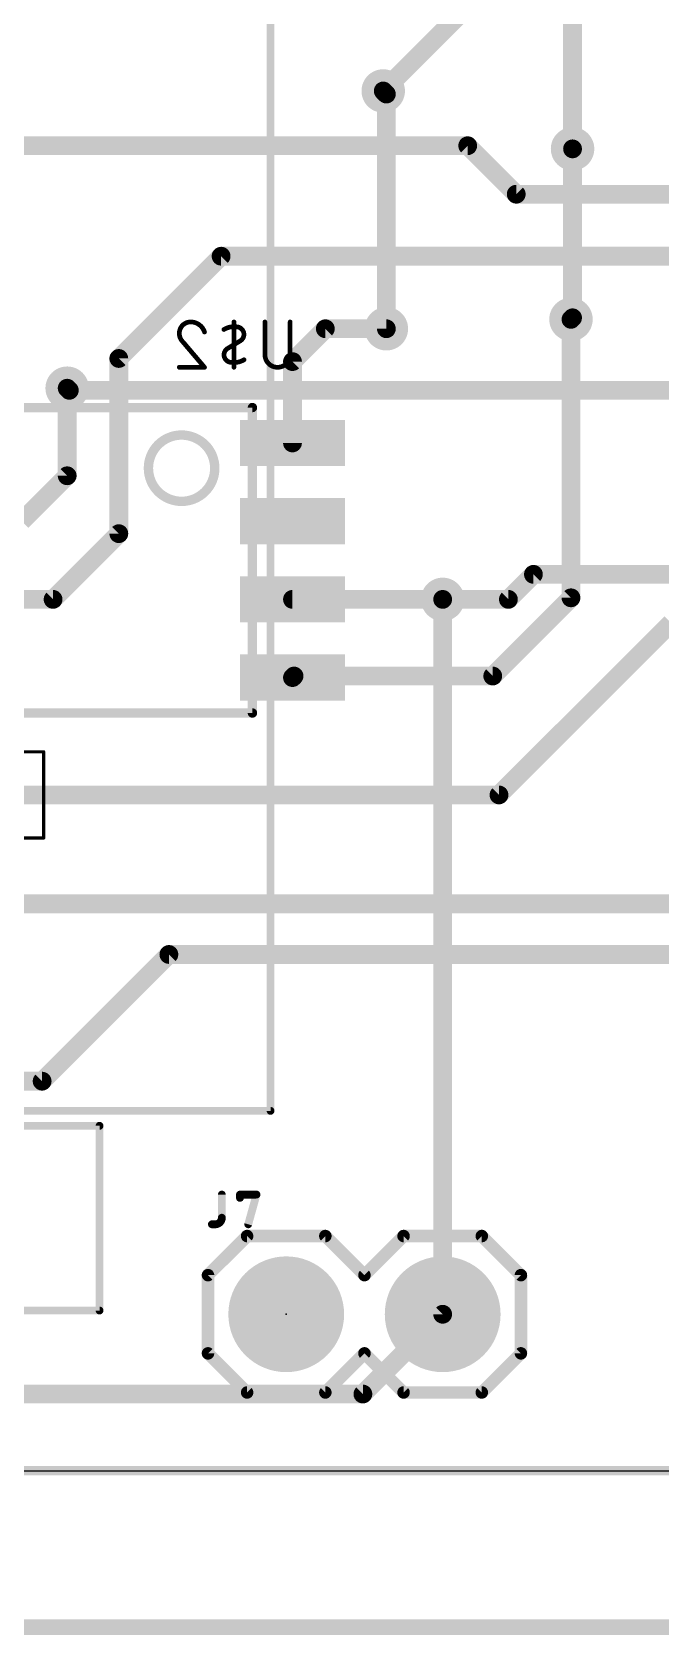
# Model space of a CAD drawing. Extents: x 11.3 to 101.7, y 6.2 to 96.
# Drawn here: x 60.64 to 70.85, y 6.22 to 32.25 of the extents above; entities that cross this region are included whole.
import ezdxf

# ---------------------------------------------------------------- set-up
doc = ezdxf.new("R2010")
doc.units = 0
for name, color, linetype in [('1', 12, 'CONTINUOUS'), ('16', 132, 'CONTINUOUS'), ('17', 110, 'CONTINUOUS'), ('18', 110, 'CONTINUOUS'), ('20', 31, 'CONTINUOUS'), ('21', 253, 'CONTINUOUS'), ('22', 253, 'CONTINUOUS'), ('23', 53, 'CONTINUOUS'), ('24', 53, 'CONTINUOUS'), ('25', 253, 'CONTINUOUS'), ('26', 253, 'CONTINUOUS'), ('40', 132, 'CONTINUOUS'), ('49', 253, 'CONTINUOUS'), ('51', 253, 'CONTINUOUS'), ('52', 253, 'CONTINUOUS')]:
    doc.layers.add(name, color=color, linetype=linetype)

# ---------------------------------------------------------------- blocks, each defined once
blk = doc.blocks.new('RECT')
blk.add_solid([(-0.5, -0.5), (0.5, -0.5), (-0.5, 0.5), (0.5, 0.5)])
blk = doc.blocks.new('ROUNDP')
at = {"const_width": 0.5}
blk.add_lwpolyline([(0, -0.25, 1), (0, 0.25, 1), (0, -0.25)], format="xyb", dxfattribs=at)
blk = doc.blocks.new('ROUNDV')
at = {"const_width": 0.5}
blk.add_lwpolyline([(0, -0.25, 1), (0, 0.25, 1), (0, -0.25)], format="xyb", dxfattribs=at)

msp = doc.modelspace()

# ---------------------------------------------------------------- linework, layer by layer
at = {"layer": '1'}
for points, const_width in [([(66.3448, 31.2928), (66.3956, 31.242)], 0.3048), ([(66.3956, 31.242), (66.3956, 27.432)], 0.3048), ([(69.4182, 30.353), (69.4182, 27.6098)], 0.3048), ([(69.4182, 27.6098), (69.3928, 27.5844)], 0.3048), ([(61.214, 26.4668), (61.2486, 26.4322)], 0.3048), ([(74.4922, 26.4322), (61.2486, 26.4322)], 0.3048), ([(68.7832, 23.4442), (68.3768, 23.0378)], 0.3048), ([(86.9442, 23.4442), (68.7832, 23.4442)], 0.3048), ([(67.31, 23.0378), (67.31, 11.43)], 0.3048), ([(67.31, 23.0378), (68.3768, 23.0378)], 0.3048), ([(66.0146, 10.1346), (67.31, 11.43)], 0.3048), ([(59.5598, 10.1346), (66.0146, 10.1346)], 0.3048), ([(11.43, 8.89), (101.6, 8.89)], 0.1524)]:
    msp.add_lwpolyline(points, dxfattribs=dict(at, const_width=const_width))
at = {"layer": '1', "const_width": 0.1524}
for points in [[(66.3987, 31.3467, 1), (66.2909, 31.2389)], [(66.4718, 31.242, 1), (66.3194, 31.242)], [(66.3417, 31.1881, 1), (66.4495, 31.2959)], [(69.4944, 30.353, 1), (69.342, 30.353)], [(69.3389, 27.6383, 1), (69.4467, 27.5305)], [(69.342, 27.6098, 1), (69.4944, 27.6098)], [(69.4721, 27.5559, 1), (69.3643, 27.6637)], [(66.3194, 27.432, 1), (66.4718, 27.432)], [(61.2679, 26.5207, 1), (61.1601, 26.4129)], [(61.2486, 26.5084, 1), (61.2486, 26.356)], [(61.1947, 26.3783, 1), (61.3025, 26.4861)], [(68.7832, 23.5204, 1), (68.7832, 23.368)], [(68.8371, 23.3903, 1), (68.7293, 23.4981)], [(67.3862, 23.0378, 1), (67.2338, 23.0378)], [(67.31, 23.114, 1), (67.31, 22.9616)], [(68.3229, 23.0917, 1), (68.4307, 22.9839)], [(68.3768, 22.9616, 1), (68.3768, 23.114)], [(67.2338, 11.43, 1), (67.3862, 11.43)], [(67.3639, 11.3761, 1), (67.2561, 11.4839)], [(65.9607, 10.1885, 1), (66.0685, 10.0807)], [(66.0146, 10.0584, 1), (66.0146, 10.2108)]]:
    msp.add_lwpolyline(points, format="xyb", dxfattribs=at)
at = {"layer": '16'}
for points, const_width in [([(69.4182, 51.7652), (69.4182, 30.353)], 0.3048), ([(68.2244, 33.1724), (66.3448, 31.2928)], 0.3048), ([(67.7164, 30.4038), (43.6626, 30.4038)], 0.3048), ([(68.5038, 29.6164), (67.7164, 30.4038)], 0.3048), ([(68.5038, 29.6164), (71.8312, 29.6164)], 0.3048), ([(62.0522, 26.9494), (63.7128, 28.61)], 0.3048), ([(63.7128, 28.61), (74.67, 28.61)], 0.3048), ([(69.3928, 27.5844), (69.3928, 23.0632)], 0.3048), ([(65.405, 27.432), (64.8716, 26.8986)], 0.3048), ([(66.3956, 27.432), (65.405, 27.432)], 0.3048), ([(62.0522, 24.1046), (62.0522, 26.9494)], 0.3048), ([(64.8716, 26.8986), (64.8716, 25.5778)], 0.3048), ([(61.214, 26.4668), (61.214, 25.0444)], 0.3048), ([(61.214, 25.0444), (60.4774, 24.3078)], 0.3048), ([(60.9854, 23.0378), (62.0522, 24.1046)], 0.3048), ([(59.4716, 23.0378), (60.9854, 23.0378)], 0.3048), ([(64.8716, 23.0378), (67.31, 23.0378)], 0.3048), ([(69.3928, 23.0632), (68.1228, 21.7932)], 0.3048), ([(68.2244, 19.8628), (71.0184, 22.6568)], 0.3048), ([(64.8716, 21.7678), (64.897, 21.7932)], 0.3048), ([(68.1228, 21.7932), (64.897, 21.7932)], 0.3048), ([(60.0828, 19.8628), (68.2244, 19.8628)], 0.3048), ([(54.9234, 18.0934), (82.8634, 18.0934)], 0.3048), ([(60.8076, 15.2146), (62.865, 17.272)], 0.3048), ([(71.7042, 17.272), (62.865, 17.272)], 0.3048), ([(57.8834, 15.2146), (60.8076, 15.2146)], 0.3048), ([(11.43, 6.35), (96.52, 6.35)], 0.254)]:
    msp.add_lwpolyline(points, dxfattribs=dict(at, const_width=const_width))
at = {"layer": '16', "const_width": 0.1524}
for points in [[(66.2909, 31.3467, 1), (66.3987, 31.2389)], [(67.7703, 30.4577, 1), (67.6625, 30.3499)], [(67.7164, 30.3276, 1), (67.7164, 30.48)], [(69.342, 30.353, 1), (69.4944, 30.353)], [(68.5038, 29.6926, 1), (68.5038, 29.5402)], [(68.4499, 29.5625, 1), (68.5577, 29.6703)], [(63.7128, 28.6862, 1), (63.7128, 28.5338)], [(63.7667, 28.5561, 1), (63.6589, 28.6639)], [(69.469, 27.5844, 1), (69.3166, 27.5844)], [(65.405, 27.5082, 1), (65.405, 27.3558)], [(65.4589, 27.3781, 1), (65.3511, 27.4859)], [(66.3956, 27.3558, 1), (66.3956, 27.5082)], [(62.1284, 26.9494, 1), (61.976, 26.9494)], [(61.9983, 27.0033, 1), (62.1061, 26.8955)], [(64.9478, 26.8986, 1), (64.7954, 26.8986)], [(64.8177, 26.9525, 1), (64.9255, 26.8447)], [(61.2902, 26.4668, 1), (61.1378, 26.4668)], [(64.7954, 25.5778, 1), (64.9478, 25.5778)], [(61.1378, 25.0444, 1), (61.2902, 25.0444)], [(61.2679, 24.9905, 1), (61.1601, 25.0983)], [(62.1061, 24.0507, 1), (61.9983, 24.1585)], [(61.976, 24.1046, 1), (62.1284, 24.1046)], [(60.9315, 23.0917, 1), (61.0393, 22.9839)], [(60.9854, 22.9616, 1), (60.9854, 23.114)], [(64.8716, 23.114, 1), (64.8716, 22.9616)], [(67.31, 22.9616, 1), (67.31, 23.114)], [(69.4467, 23.0093, 1), (69.3389, 23.1171)], [(69.3166, 23.0632, 1), (69.469, 23.0632)], [(64.8177, 21.8217, 1), (64.9255, 21.7139)], [(64.897, 21.8694, 1), (64.897, 21.717)], [(64.9509, 21.7393, 1), (64.8431, 21.8471)], [(68.0689, 21.8471, 1), (68.1767, 21.7393)], [(68.1228, 21.717, 1), (68.1228, 21.8694)], [(68.1705, 19.9167, 1), (68.2783, 19.8089)], [(68.2244, 19.7866, 1), (68.2244, 19.939)], [(62.865, 17.3482, 1), (62.865, 17.1958)], [(62.9189, 17.2181, 1), (62.8111, 17.3259)], [(60.8076, 15.1384, 1), (60.8076, 15.2908)], [(60.7537, 15.2685, 1), (60.8615, 15.1607)]]:
    msp.add_lwpolyline(points, format="xyb", dxfattribs=at)
at = {"layer": '20'}
msp.add_line((13.97, 8.89), (91.5216, 8.89), dxfattribs=at)
at = {"layer": '21'}
for points, const_width in [([(64.516, 14.732), (64.516, 36.068)], 0.127), ([(64.516, 14.732), (39.37, 14.732)], 0.127), ([(64.135, 12.7), (63.5, 12.065)], 0.2032), ([(64.135, 12.7), (65.405, 12.7)], 0.2032), ([(65.405, 12.7), (66.04, 12.065)], 0.2032), ([(66.04, 12.065), (66.675, 12.7)], 0.2032), ([(66.675, 12.7), (67.945, 12.7)], 0.2032), ([(67.945, 12.7), (68.58, 12.065)], 0.2032), ([(63.5, 12.065), (63.5, 10.795)], 0.2032), ([(68.58, 12.065), (68.58, 10.795)], 0.2032), ([(63.5, 10.795), (64.135, 10.16)], 0.2032), ([(66.04, 10.795), (65.405, 10.16)], 0.2032), ([(66.675, 10.16), (66.04, 10.795)], 0.2032), ([(68.58, 10.795), (67.945, 10.16)], 0.2032), ([(65.405, 10.16), (64.135, 10.16)], 0.2032), ([(67.945, 10.16), (66.675, 10.16)], 0.2032)]:
    msp.add_lwpolyline(points, dxfattribs=dict(at, const_width=const_width))
for points, const_width in [([(64.4843, 14.732, 1), (64.5478, 14.732)], 0.0635), ([(64.516, 14.7003, 1), (64.516, 14.7638)], 0.0635), ([(64.135, 12.7508, 1), (64.135, 12.6492)], 0.1016), ([(64.1709, 12.6641, 1), (64.0991, 12.7359)], 0.1016), ([(65.4409, 12.7359, 1), (65.3691, 12.6641)], 0.1016), ([(65.405, 12.6492, 1), (65.405, 12.7508)], 0.1016), ([(66.675, 12.7508, 1), (66.675, 12.6492)], 0.1016), ([(66.7109, 12.6641, 1), (66.6391, 12.7359)], 0.1016), ([(67.9809, 12.7359, 1), (67.9091, 12.6641)], 0.1016), ([(67.945, 12.6492, 1), (67.945, 12.7508)], 0.1016), ([(63.5508, 12.065, 1), (63.4492, 12.065)], 0.1016), ([(63.4641, 12.1009, 1), (63.5359, 12.0291)], 0.1016), ([(66.0041, 12.1009, 1), (66.0759, 12.0291)], 0.1016), ([(66.0041, 12.0291, 1), (66.0759, 12.1009)], 0.1016), ([(68.6308, 12.065, 1), (68.5292, 12.065)], 0.1016), ([(68.5441, 12.0291, 1), (68.6159, 12.1009)], 0.1016), ([(63.5359, 10.8309, 1), (63.4641, 10.7591)], 0.1016), ([(63.4492, 10.795, 1), (63.5508, 10.795)], 0.1016), ([(66.0759, 10.8309, 1), (66.0041, 10.7591)], 0.1016), ([(66.0759, 10.7591, 1), (66.0041, 10.8309)], 0.1016), ([(68.5292, 10.795, 1), (68.6308, 10.795)], 0.1016), ([(68.6159, 10.7591, 1), (68.5441, 10.8309)], 0.1016), ([(64.135, 10.2108, 1), (64.135, 10.1092)], 0.1016), ([(64.0991, 10.1241, 1), (64.1709, 10.1959)], 0.1016), ([(65.3691, 10.1959, 1), (65.4409, 10.1241)], 0.1016), ([(65.405, 10.1092, 1), (65.405, 10.2108)], 0.1016), ([(66.675, 10.2108, 1), (66.675, 10.1092)], 0.1016), ([(66.6391, 10.1241, 1), (66.7109, 10.1959)], 0.1016), ([(67.9091, 10.1959, 1), (67.9809, 10.1241)], 0.1016), ([(67.945, 10.1092, 1), (67.945, 10.2108)], 0.1016)]:
    msp.add_lwpolyline(points, format="xyb", dxfattribs=dict(at, const_width=const_width))
at = {"layer": '22', "const_width": 0.1524}
msp.add_lwpolyline([(63.0716, 24.6293, 1), (63.0716, 25.7063, 1), (63.0716, 24.6293)], format="xyb", dxfattribs=at)
at = {"layer": '23'}
msp.add_point((64.77, 11.43), dxfattribs=at)
at = {"layer": '24'}
msp.add_point((64.8716, 21.7678), dxfattribs=at)
at = {"layer": '25'}
for points, const_width in [([(63.7561, 13.3731, 1), (63.6926, 13.3731)], 0.0635), ([(64.0509, 13.3731, 1), (63.9874, 13.3731)], 0.0635), ([(63.9874, 13.3195, 1), (64.0509, 13.3195)], 0.0635), ([(64.0192, 13.4049, 1), (64.0192, 13.3414)], 0.0635), ([(64.3179, 13.3646, 1), (64.2567, 13.3816)], 0.0635), ([(64.2873, 13.3414, 1), (64.2873, 13.4049)], 0.0635), ([(63.6171, 12.8905, 0.4142), (63.7244, 12.9977)], 0.127), ([(63.7561, 12.9977, 1), (63.6926, 12.9977)], 0.0635), ([(63.6926, 12.9977, 1), (63.7561, 12.9977)], 0.0635), ([(63.5635, 12.9223, 1), (63.5635, 12.8588)], 0.0635), ([(63.6171, 12.9223, 1), (63.6171, 12.8588)], 0.0635), ([(63.6171, 12.8588, 1), (63.6171, 12.9223)], 0.0635), ([(64.1226, 12.899, 1), (64.1838, 12.882)], 0.0635)]:
    msp.add_lwpolyline(points, format="xyb", dxfattribs=dict(at, const_width=const_width))
at = {"layer": '25', "const_width": 0.127}
for points in [[(63.7244, 13.3731), (63.7244, 12.9977)], [(64.0192, 13.3195), (64.0192, 13.3731)], [(64.0192, 13.3731), (64.2873, 13.3731)], [(64.2873, 13.3731), (64.1532, 12.8905)], [(63.6171, 12.8905), (63.5635, 12.8905)]]:
    msp.add_lwpolyline(points, dxfattribs=at)
at = {"layer": '26'}
for points, const_width in [([(63.0534, 27.3584, 1), (63.0153, 27.3583)], 0.0381), ([(63.2185, 27.5425, 0.4142), (63.0344, 27.3584)], 0.0762), ([(63.0344, 27.3584, 0.2053), (63.0958, 27.2151)], 0.0762), ([(63.0153, 27.3584, 1), (63.0534, 27.3584)], 0.0381), ([(63.4436, 27.3788, 0.3252), (63.2185, 27.5425)], 0.0762), ([(63.2185, 27.5615, 1), (63.2185, 27.5235)], 0.0381), ([(63.2185, 27.5235, 1), (63.2185, 27.5616)], 0.0381), ([(63.4255, 27.3729, 1), (63.4617, 27.3847)], 0.0381), ([(63.9831, 27.4607, 0.1823), (63.7581, 27.4197)], 0.0762), ([(63.7483, 27.4361, 1), (63.7679, 27.4034)], 0.0381), ([(63.9408, 27.5425, 1), (63.9027, 27.5425)], 0.0381), ([(64.0241, 27.2356, 0.6917), (63.9831, 27.4607)], 0.0762), ([(63.9866, 27.4794, 1), (63.9797, 27.4419)], 0.0381), ([(63.9797, 27.4419, 1), (63.9866, 27.4794)], 0.0381), ([(64.4433, 27.5425, 1), (64.4052, 27.5425)], 0.0381), ([(64.8525, 27.5425, 1), (64.8145, 27.5425)], 0.0381), ([(63.1103, 27.2275, 1), (63.0813, 27.2028)], 0.0381), ([(63.0826, 27.2013, 1), (63.1089, 27.2289)], 0.0381), ([(63.8195, 27.1128, 0.6917), (63.8604, 26.8877)], 0.0762), ([(63.8096, 27.1292, 1), (63.8293, 27.0965)], 0.0381), ([(63.8293, 27.0965, 1), (63.8096, 27.1292)], 0.0381), ([(63.912, 27.1905, 1), (63.9316, 27.1579)], 0.0381), ([(63.9316, 27.1579, 1), (63.912, 27.1905)], 0.0381), ([(64.0143, 27.2519, 1), (64.0339, 27.2192)], 0.0381), ([(64.0339, 27.2192, 1), (64.0143, 27.2519)], 0.0381), ([(63.0344, 26.825, 1), (63.0344, 26.7869)], 0.0381), ([(63.4291, 26.7936, 1), (63.4581, 26.8182)], 0.0381), ([(63.4436, 26.7869, 1), (63.4436, 26.825)], 0.0381), ([(63.8638, 26.9065, 1), (63.8569, 26.869)], 0.0381), ([(63.8604, 26.8877, 0.1823), (64.0854, 26.9287)], 0.0762), ([(63.8569, 26.869, 1), (63.8638, 26.9065)], 0.0381), ([(63.9027, 26.8059, 1), (63.9408, 26.8059)], 0.0381), ([(64.0952, 26.9123, 1), (64.0756, 26.945)], 0.0381), ([(64.4243, 27.0105, 1), (64.8335, 27.0105)], 0.0762), ([(64.4433, 27.0105, 1), (64.4052, 27.0105)], 0.0381), ([(64.4052, 27.0105, 1), (64.4433, 27.0105)], 0.0381), ([(64.8525, 27.0105, 1), (64.8145, 27.0105)], 0.0381), ([(64.8145, 27.0105, 1), (64.8525, 27.0105)], 0.0381)]:
    msp.add_lwpolyline(points, format="xyb", dxfattribs=dict(at, const_width=const_width))
at = {"layer": '26', "const_width": 0.0762}
for points in [[(63.9218, 26.8059), (63.9218, 27.5425)], [(64.4243, 27.0105), (64.4243, 27.5425)], [(64.8335, 27.5425), (64.8335, 27.0105)], [(63.0958, 27.2151), (63.4436, 26.8059)], [(63.9218, 27.1742), (63.8195, 27.1128)], [(63.9218, 27.1742), (64.0241, 27.2356)], [(63.4436, 26.8059), (63.0344, 26.8059)]]:
    msp.add_lwpolyline(points, dxfattribs=at)
at = {"layer": '40', "const_width": 0.0508}
for points in [[(60.8328, 20.5628), (57.6328, 20.5628)], [(60.8328, 19.1628), (60.8328, 20.5628)], [(57.6328, 19.1628), (60.8328, 19.1628)]]:
    msp.add_lwpolyline(points, dxfattribs=at)
at = {"layer": '40', "const_width": 0.0254}
for points in [[(60.8455, 20.5628, 1), (60.8201, 20.5628)], [(60.8328, 20.5501, 1), (60.8328, 20.5755)], [(60.8201, 19.1628, 1), (60.8455, 19.1628)], [(60.8328, 19.1501, 1), (60.8328, 19.1755)]]:
    msp.add_lwpolyline(points, format="xyb", dxfattribs=at)
at = {"layer": '49', "const_width": 0.127}
for points in [[(39.74, 14.49), (61.74, 14.49)], [(61.74, 14.49), (55.74, 14.49)], [(61.74, 14.49), (61.74, 11.49)], [(61.74, 11.49), (61.74, 14.49)], [(61.74, 11.49), (55.74, 11.49)], [(55.74, 11.49), (61.74, 11.49)], [(25.74, 8.89), (75.74, 8.89)]]:
    msp.add_lwpolyline(points, dxfattribs=at)
at = {"layer": '49', "const_width": 0.0635}
for points in [[(61.7718, 14.49, 1), (61.7082, 14.49)], [(61.7718, 14.49, 1), (61.7082, 14.49)], [(61.74, 14.4582, 1), (61.74, 14.5218)], [(61.74, 14.4582, 1), (61.74, 14.5218)], [(61.7082, 11.49, 1), (61.7718, 11.49)], [(61.7082, 11.49, 1), (61.7718, 11.49)], [(61.74, 11.4582, 1), (61.74, 11.5218)], [(61.74, 11.4582, 1), (61.74, 11.5218)]]:
    msp.add_lwpolyline(points, format="xyb", dxfattribs=at)
at = {"layer": '52', "const_width": 0.1524}
for points in [[(60.1216, 26.1528), (64.2216, 26.1528)], [(64.2216, 26.1528), (64.2216, 21.1928)], [(64.2216, 21.1928), (60.1216, 21.1928)]]:
    msp.add_lwpolyline(points, dxfattribs=at)
at = {"layer": '52', "const_width": 0.0762}
for points in [[(64.2597, 26.1528, 1), (64.1835, 26.1528)], [(64.2216, 26.1147, 1), (64.2216, 26.1909)], [(64.1835, 21.1928, 1), (64.2597, 21.1928)], [(64.2216, 21.1547, 1), (64.2216, 21.2309)]]:
    msp.add_lwpolyline(points, format="xyb", dxfattribs=at)

# ---------------------------------------------------------------- block references
at = {"layer": '16', "xscale": 1.7, "yscale": 0.75, "rotation": 180}
for p in [(64.8716, 25.5778), (64.8716, 24.3078), (64.8716, 23.0378), (64.8716, 21.7678)]:
    msp.add_blockref('RECT', p, dxfattribs=at)
at = {"layer": '17', "xscale": 1.8796, "yscale": 1.8796, "rotation": 90}
for p in [(64.77, 11.43), (64.77, 11.43), (67.31, 11.43), (67.31, 11.43)]:
    msp.add_blockref('ROUNDP', p, dxfattribs=at)
at = {"layer": '18', "xscale": 0.7056, "yscale": 0.7056}
for p in [(66.3448, 31.2928), (66.3448, 31.2928), (69.4182, 30.353), (69.4182, 30.353), (69.3928, 27.5844), (69.3928, 27.5844), (66.3956, 27.432), (66.3956, 27.432), (61.214, 26.4668), (61.214, 26.4668), (67.31, 23.0378), (67.31, 23.0378)]:
    msp.add_blockref('ROUNDV', p, dxfattribs=at)
at = {"layer": '51', "xscale": 0.508, "yscale": 0.508}
for p in [(64.77, 11.43), (67.31, 11.43)]:
    msp.add_blockref('RECT', p, dxfattribs=at)

doc.saveas('drawing.dxf')
